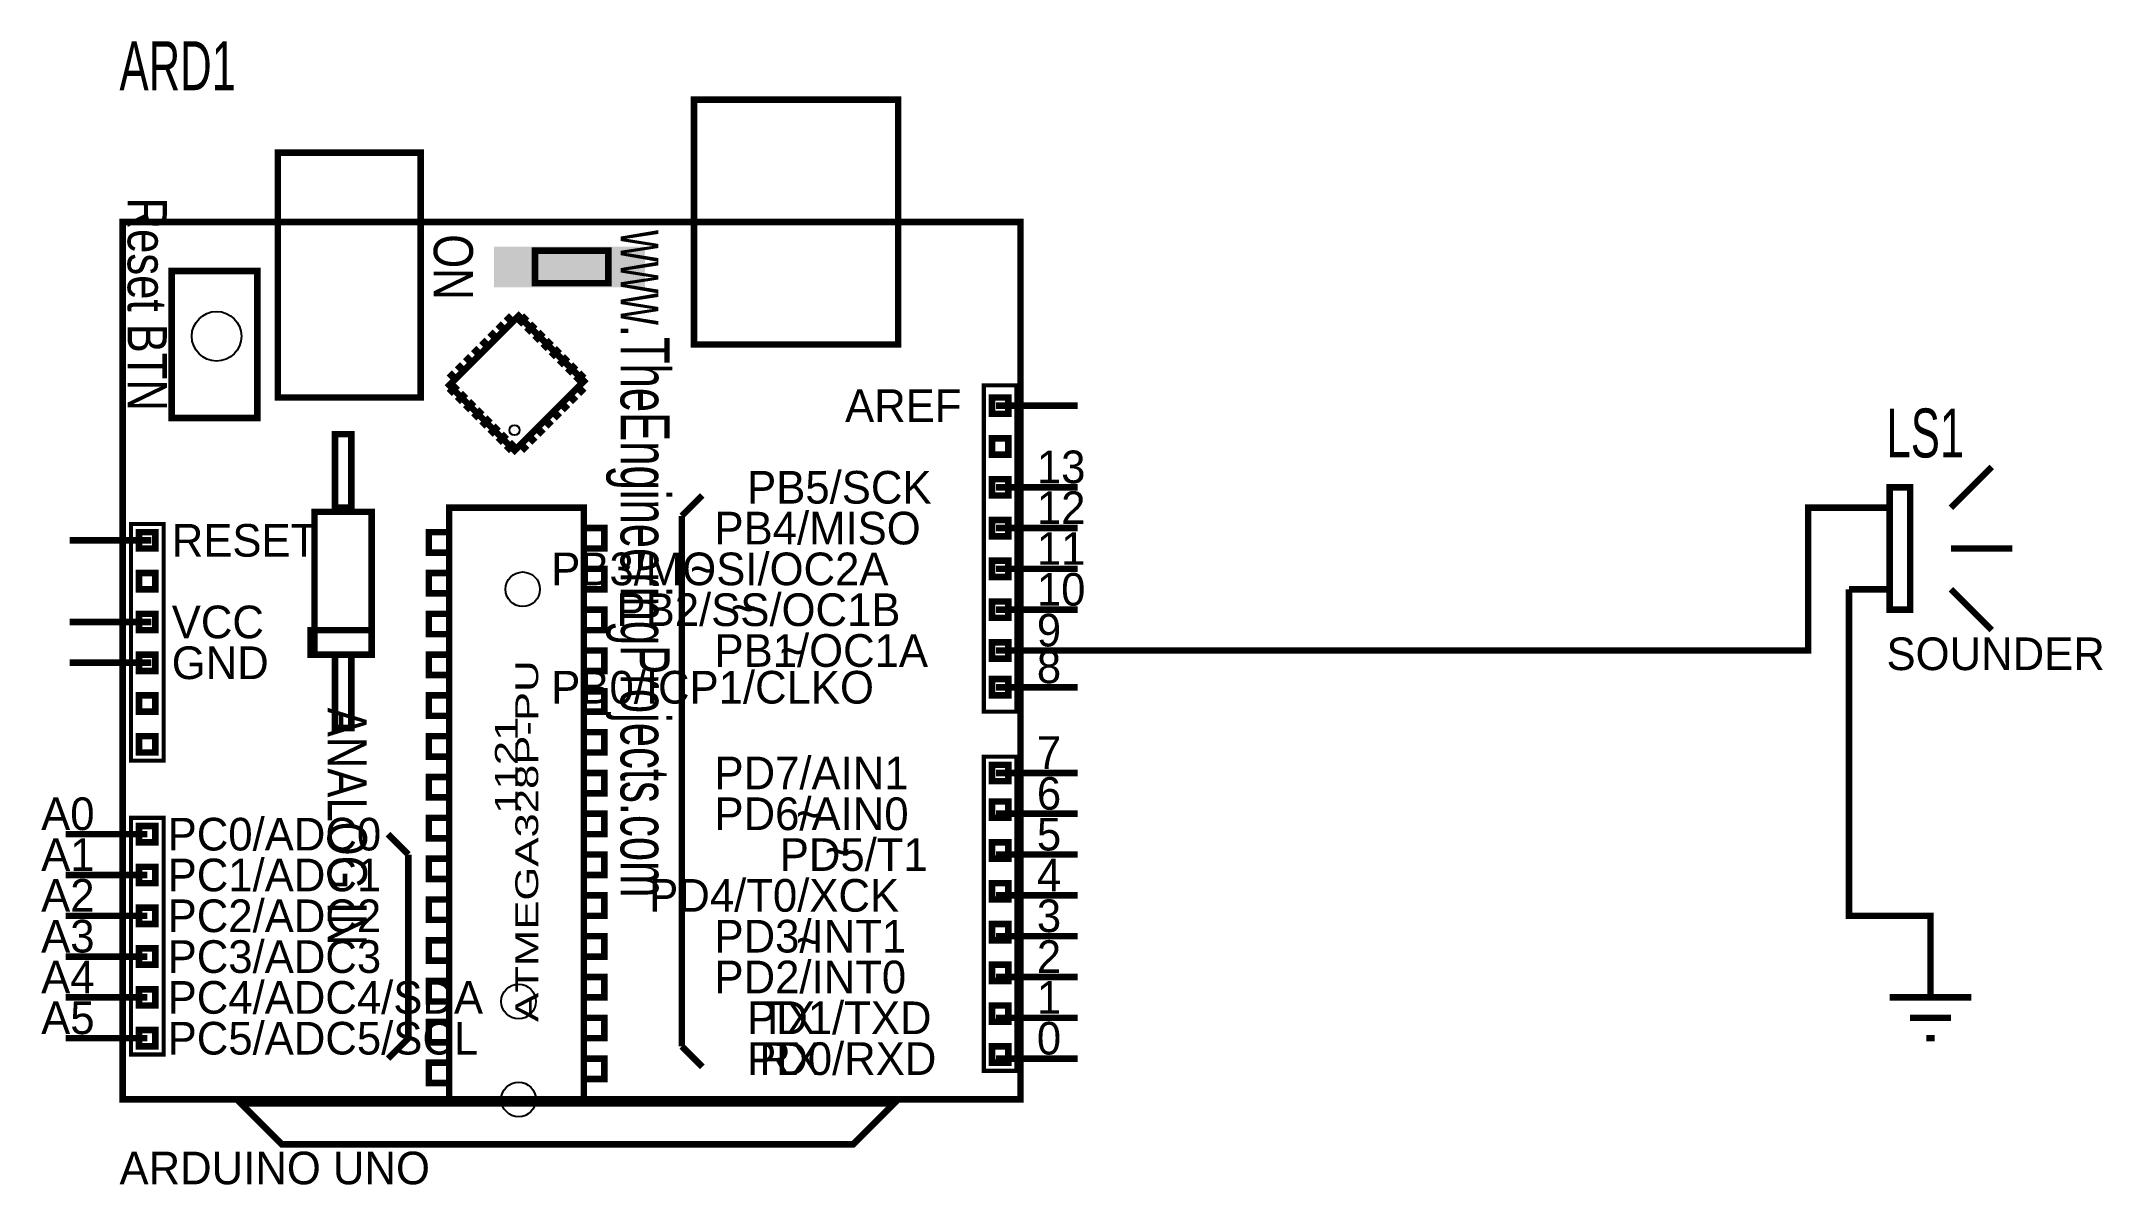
# Model space of a CAD drawing. Header units: inches. Extents: x -1.73 to 3.32, y 0.24 to 3.04.
import ezdxf

# ---------------------------------------------------------------- set-up
doc = ezdxf.new("R2010")
doc.units = ezdxf.units.IN
doc.layers.get('0').update_dxf_attribs({"linetype": 'CONTINUOUS'})

msp = doc.modelspace()

# ---------------------------------------------------------------- linework, layer by layer
for points, const_width in [([(-0.13, 2.3), (0.37, 2.3), (0.37, 2.9), (-0.13, 2.9), (-0.13, 2.3)], 0.016), ([(-1.15, 2.17), (-0.8, 2.17), (-0.8, 2.77), (-1.15, 2.77), (-1.15, 2.17)], 0.016), ([(-1.53, 0.45), (0.67, 0.45), (0.67, 2.6), (-1.53, 2.6), (-1.53, 0.45)], 0.016), ([(-0.25, 2.49), (-0.62, 2.49)], 0.1), ([(-0.52, 2.45), (-0.34, 2.45), (-0.34, 2.53), (-0.52, 2.53), (-0.52, 2.45)], 0.016), ([(-1.41, 2.12), (-1.2, 2.12), (-1.2, 2.48), (-1.41, 2.48), (-1.41, 2.12)], 0.016), ([(-0.56, 2.37), (-0.4, 2.21), (-0.57, 2.04), (-0.73, 2.2), (-0.56, 2.37)], 0.016), ([(-0.59, 2.37), (-0.57, 2.35)], 0.018), ([(-0.56, 2.35), (-0.54, 2.37)], 0.018), ([(-0.63, 2.33), (-0.61, 2.31)], 0.018), ([(-0.61, 2.35), (-0.59, 2.33)], 0.018), ([(-0.54, 2.33), (-0.52, 2.35)], 0.018), ([(-0.52, 2.31), (-0.5, 2.33)], 0.018), ([(-0.69, 2.27), (-0.67, 2.25)], 0.018), ([(-0.67, 2.29), (-0.65, 2.27)], 0.018), ([(-0.65, 2.31), (-0.63, 2.29)], 0.018), ([(-0.5, 2.29), (-0.48, 2.31)], 0.018), ([(-0.48, 2.27), (-0.46, 2.29)], 0.018), ([(-0.46, 2.25), (-0.44, 2.27)], 0.018), ([(-0.73, 2.23), (-0.71, 2.21)], 0.018), ([(-0.71, 2.25), (-0.69, 2.23)], 0.018), ([(-0.44, 2.23), (-0.42, 2.25)], 0.018), ([(-0.42, 2.21), (-0.4, 2.23)], 0.018), ([(-0.73, 2.18), (-0.71, 2.2)], 0.018), ([(-0.71, 2.16), (-0.69, 2.18)], 0.018), ([(-0.44, 2.18), (-0.42, 2.16)], 0.018), ([(-0.42, 2.2), (-0.4, 2.18)], 0.018), ([(0.58, 1.4), (0.66, 1.4), (0.66, 2.2), (0.58, 2.2), (0.58, 1.4)], 0.01), ([(0.6, 2.13), (0.64, 2.13), (0.64, 2.17), (0.6, 2.17), (0.6, 2.13)], 0.016), ([(-0.69, 2.14), (-0.67, 2.16)], 0.018), ([(-0.67, 2.12), (-0.65, 2.14)], 0.018), ([(-0.65, 2.1), (-0.63, 2.12)], 0.018), ([(-0.5, 2.12), (-0.48, 2.1)], 0.018), ([(-0.48, 2.14), (-0.46, 2.12)], 0.018), ([(-0.46, 2.16), (-0.44, 2.14)], 0.018), ([(0.81, 2.15), (0.61, 2.15)], 0.016), ([(-1.01, 1.9), (-0.97, 1.9), (-0.97, 2.08), (-1.01, 2.08), (-1.01, 1.9)], 0.016), ([(-0.63, 2.08), (-0.61, 2.1)], 0.018), ([(-0.61, 2.06), (-0.59, 2.08)], 0.018), ([(-0.54, 2.08), (-0.52, 2.06)], 0.018), ([(-0.52, 2.1), (-0.5, 2.08)], 0.018), ([(0.6, 2.03), (0.64, 2.03), (0.64, 2.07), (0.6, 2.07), (0.6, 2.03)], 0.016), ([(-0.59, 2.04), (-0.57, 2.06)], 0.018), ([(-0.56, 2.06), (-0.54, 2.04)], 0.018), ([(0.6, 1.93), (0.64, 1.93), (0.64, 1.97), (0.6, 1.97), (0.6, 1.93)], 0.016), ([(2.95, 1.9), (3.05, 2)], 0.016), ([(-0.16, 1.88), (-0.11, 1.93)], 0.016), ([(0.81, 1.95), (0.61, 1.95)], 0.016), ([(2.8, 1.65), (2.85, 1.65), (2.85, 1.95), (2.8, 1.95), (2.8, 1.65)], 0.016), ([(-1.06, 1.54), (-0.92, 1.54), (-0.92, 1.89), (-1.06, 1.89), (-1.06, 1.54)], 0.016), ([(-0.73, 0.45), (-0.4, 0.45), (-0.4, 1.9), (-0.73, 1.9), (-0.73, 0.45)], 0.016), ([(-0.16, 1.88), (-0.16, 0.58)], 0.016), ([(0.6, 1.83), (0.64, 1.83), (0.64, 1.87), (0.6, 1.87), (0.6, 1.83)], 0.016), ([(0.81, 1.55), (2.6, 1.55), (2.6, 1.9), (2.7, 1.9)], 0.016), ([(2.7, 1.9), (2.8, 1.9)], 0.016), ([(-1.66, 1.82), (-1.46, 1.82)], 0.016), ([(-1.51, 1.28), (-1.43, 1.28), (-1.43, 1.86), (-1.51, 1.86), (-1.51, 1.28)], 0.01), ([(-1.49, 1.8), (-1.45, 1.8), (-1.45, 1.84), (-1.49, 1.84), (-1.49, 1.8)], 0.016), ([(-0.78, 1.79), (-0.73, 1.79), (-0.73, 1.84), (-0.78, 1.84), (-0.78, 1.79)], 0.016), ([(-0.4, 1.8), (-0.35, 1.8), (-0.35, 1.85), (-0.4, 1.85), (-0.4, 1.8)], 0.016), ([(0.81, 1.85), (0.61, 1.85)], 0.016), ([(0.6, 1.73), (0.64, 1.73), (0.64, 1.77), (0.6, 1.77), (0.6, 1.73)], 0.016), ([(2.95, 1.8), (3.1, 1.8)], 0.016), ([(-1.49, 1.7), (-1.45, 1.7), (-1.45, 1.74), (-1.49, 1.74), (-1.49, 1.7)], 0.016), ([(-0.78, 1.69), (-0.73, 1.69), (-0.73, 1.74), (-0.78, 1.74), (-0.78, 1.69)], 0.016), ([(-0.4, 1.7), (-0.35, 1.7), (-0.35, 1.75), (-0.4, 1.75), (-0.4, 1.7)], 0.016), ([(0.81, 1.75), (0.61, 1.75)], 0.016), ([(0.6, 1.63), (0.64, 1.63), (0.64, 1.67), (0.6, 1.67), (0.6, 1.63)], 0.016), ([(2.7, 1.7), (2.7, 0.9), (2.9, 0.9), (2.9, 0.8)], 0.016), ([(2.7, 1.7), (2.8, 1.7)], 0.016), ([(2.95, 1.7), (3.05, 1.6)], 0.016), ([(-1.66, 1.62), (-1.46, 1.62)], 0.016), ([(-1.49, 1.6), (-1.45, 1.6), (-1.45, 1.64), (-1.49, 1.64), (-1.49, 1.6)], 0.016), ([(-0.78, 1.59), (-0.73, 1.59), (-0.73, 1.64), (-0.78, 1.64), (-0.78, 1.59)], 0.016), ([(-0.4, 1.6), (-0.35, 1.6), (-0.35, 1.65), (-0.4, 1.65), (-0.4, 1.6)], 0.016), ([(0.81, 1.65), (0.61, 1.65)], 0.016), ([(-1.07, 1.54), (-0.92, 1.54), (-0.92, 1.6), (-1.07, 1.6), (-1.07, 1.54)], 0.016), ([(0.6, 1.53), (0.64, 1.53), (0.64, 1.57), (0.6, 1.57), (0.6, 1.53)], 0.016), ([(-1.66, 1.52), (-1.46, 1.52)], 0.016), ([(-1.49, 1.5), (-1.45, 1.5), (-1.45, 1.54), (-1.49, 1.54), (-1.49, 1.5)], 0.016), ([(-1.01, 1.36), (-0.97, 1.36), (-0.97, 1.54), (-1.01, 1.54), (-1.01, 1.36)], 0.016), ([(-0.78, 1.49), (-0.73, 1.49), (-0.73, 1.54), (-0.78, 1.54), (-0.78, 1.49)], 0.016), ([(-0.4, 1.5), (-0.35, 1.5), (-0.35, 1.55), (-0.4, 1.55), (-0.4, 1.5)], 0.016), ([(0.81, 1.55), (0.61, 1.55)], 0.016), ([(0.6, 1.44), (0.64, 1.44), (0.64, 1.48), (0.6, 1.48), (0.6, 1.44)], 0.016), ([(0.81, 1.46), (0.61, 1.46)], 0.016), ([(-1.49, 1.4), (-1.45, 1.4), (-1.45, 1.44), (-1.49, 1.44), (-1.49, 1.4)], 0.016), ([(-0.78, 1.39), (-0.73, 1.39), (-0.73, 1.44), (-0.78, 1.44), (-0.78, 1.39)], 0.016), ([(-0.4, 1.4), (-0.35, 1.4), (-0.35, 1.45), (-0.4, 1.45), (-0.4, 1.4)], 0.016), ([(-1.49, 1.3), (-1.45, 1.3), (-1.45, 1.34), (-1.49, 1.34), (-1.49, 1.3)], 0.016), ([(-0.78, 1.29), (-0.73, 1.29), (-0.73, 1.34), (-0.78, 1.34), (-0.78, 1.29)], 0.016), ([(-0.4, 1.3), (-0.35, 1.3), (-0.35, 1.35), (-0.4, 1.35), (-0.4, 1.3)], 0.016), ([(0.58, 0.52), (0.66, 0.52), (0.66, 1.29), (0.58, 1.29), (0.58, 0.52)], 0.01), ([(0.6, 1.23), (0.64, 1.23), (0.64, 1.27), (0.6, 1.27), (0.6, 1.23)], 0.016), ([(-0.78, 1.19), (-0.73, 1.19), (-0.73, 1.24), (-0.78, 1.24), (-0.78, 1.19)], 0.016), ([(-0.4, 1.2), (-0.35, 1.2), (-0.35, 1.25), (-0.4, 1.25), (-0.4, 1.2)], 0.016), ([(0.81, 1.25), (0.61, 1.25)], 0.016), ([(0.6, 1.14), (0.64, 1.14), (0.64, 1.18), (0.6, 1.18), (0.6, 1.14)], 0.016), ([(-1.51, 0.56), (-1.43, 0.56), (-1.43, 1.14), (-1.51, 1.14), (-1.51, 0.56)], 0.01), ([(-1.49, 1.08), (-1.45, 1.08), (-1.45, 1.12), (-1.49, 1.12), (-1.49, 1.08)], 0.016), ([(-0.78, 1.09), (-0.73, 1.09), (-0.73, 1.14), (-0.78, 1.14), (-0.78, 1.09)], 0.016), ([(-0.4, 1.1), (-0.35, 1.1), (-0.35, 1.15), (-0.4, 1.15), (-0.4, 1.1)], 0.016), ([(0.81, 1.15), (0.61, 1.15)], 0.016), ([(-1.67, 1.1), (-1.47, 1.1)], 0.016), ([(-0.83, 1.05), (-0.88, 1.1)], 0.016), ([(0.6, 1.04), (0.64, 1.04), (0.64, 1.08), (0.6, 1.08), (0.6, 1.04)], 0.016), ([(-1.49, 0.98), (-1.45, 0.98), (-1.45, 1.02), (-1.49, 1.02), (-1.49, 0.98)], 0.016), ([(-0.83, 0.65), (-0.83, 1.05)], 0.016), ([(-0.78, 0.99), (-0.73, 0.99), (-0.73, 1.04), (-0.78, 1.04), (-0.78, 0.99)], 0.016), ([(-0.4, 1), (-0.35, 1), (-0.35, 1.05), (-0.4, 1.05), (-0.4, 1)], 0.016), ([(0.81, 1.05), (0.61, 1.05)], 0.016), ([(-1.67, 1), (-1.47, 1)], 0.016), ([(0.6, 0.94), (0.64, 0.94), (0.64, 0.98), (0.6, 0.98), (0.6, 0.94)], 0.016), ([(-1.49, 0.88), (-1.45, 0.88), (-1.45, 0.92), (-1.49, 0.92), (-1.49, 0.88)], 0.016), ([(-0.78, 0.89), (-0.73, 0.89), (-0.73, 0.94), (-0.78, 0.94), (-0.78, 0.89)], 0.016), ([(-0.4, 0.9), (-0.35, 0.9), (-0.35, 0.95), (-0.4, 0.95), (-0.4, 0.9)], 0.016), ([(0.81, 0.95), (0.61, 0.95)], 0.016), ([(-1.67, 0.9), (-1.47, 0.9)], 0.016), ([(0.6, 0.84), (0.64, 0.84), (0.64, 0.88), (0.6, 0.88), (0.6, 0.84)], 0.016), ([(-1.49, 0.78), (-1.45, 0.78), (-1.45, 0.82), (-1.49, 0.82), (-1.49, 0.78)], 0.016), ([(-0.78, 0.79), (-0.73, 0.79), (-0.73, 0.84), (-0.78, 0.84), (-0.78, 0.79)], 0.016), ([(-0.4, 0.8), (-0.35, 0.8), (-0.35, 0.85), (-0.4, 0.85), (-0.4, 0.8)], 0.016), ([(0.81, 0.85), (0.61, 0.85)], 0.016), ([(-1.67, 0.8), (-1.47, 0.8)], 0.016), ([(-0.4, 0.7), (-0.35, 0.7), (-0.35, 0.75), (-0.4, 0.75), (-0.4, 0.7)], 0.016), ([(0.6, 0.74), (0.64, 0.74), (0.64, 0.78), (0.6, 0.78), (0.6, 0.74)], 0.016), ([(0.81, 0.75), (0.61, 0.75)], 0.016), ([(2.9, 0.8), (2.9, 0.7)], 0.016), ([(-1.67, 0.7), (-1.47, 0.7)], 0.016), ([(-1.49, 0.68), (-1.45, 0.68), (-1.45, 0.72), (-1.49, 0.72), (-1.49, 0.68)], 0.016), ([(-0.78, 0.69), (-0.73, 0.69), (-0.73, 0.74), (-0.78, 0.74), (-0.78, 0.69)], 0.016), ([(2.8, 0.7), (3, 0.7)], 0.016), ([(-0.83, 0.65), (-0.83, 0.6), (-0.88, 0.55)], 0.016), ([(-0.4, 0.6), (-0.35, 0.6), (-0.35, 0.65), (-0.4, 0.65), (-0.4, 0.6)], 0.016), ([(0.6, 0.64), (0.64, 0.64), (0.64, 0.68), (0.6, 0.68), (0.6, 0.64)], 0.016), ([(0.81, 0.65), (0.61, 0.65)], 0.016), ([(2.85, 0.65), (2.95, 0.65)], 0.016), ([(-1.67, 0.6), (-1.47, 0.6)], 0.016), ([(-1.49, 0.58), (-1.45, 0.58), (-1.45, 0.62), (-1.49, 0.62), (-1.49, 0.58)], 0.016), ([(-0.78, 0.59), (-0.73, 0.59), (-0.73, 0.64), (-0.78, 0.64), (-0.78, 0.59)], 0.016), ([(2.89, 0.6), (2.91, 0.6)], 0.016), ([(-0.4, 0.5), (-0.35, 0.5), (-0.35, 0.55), (-0.4, 0.55), (-0.4, 0.5)], 0.016), ([(-0.16, 0.58), (-0.11, 0.53)], 0.016), ([(0.6, 0.54), (0.64, 0.54), (0.64, 0.58), (0.6, 0.58), (0.6, 0.54)], 0.016), ([(0.81, 0.55), (0.61, 0.55)], 0.016), ([(-0.78, 0.49), (-0.73, 0.49), (-0.73, 0.54), (-0.78, 0.54), (-0.78, 0.49)], 0.016), ([(0.36, 0.44), (0.26, 0.34), (-1.14, 0.34), (-1.24, 0.44), (0.36, 0.44)], 0.016)]:
    msp.add_lwpolyline(points, dxfattribs=dict(const_width=const_width))
for centre, radius in [((-1.3, 2.32), 0.0608), ((-0.57, 2.09), 0.0124), ((-0.55, 1.7), 0.0424), ((-0.56, 0.69), 0.0424), ((-0.56, 0.45), 0.0424)]:
    msp.add_circle(centre, radius)

# ---------------------------------------------------------------- texts
for s, height, width, p in [('ARD1', 0.12, 0.666667, (-1.538, 2.923)), ('LS1', 0.12, 0.666667, (2.792, 2.023)), ('~', 0.088, 0.909091, (-0.14, 1.706)), ('~', 0.088, 0.909091, (-0.04, 1.611)), ('~', 0.088, 0.909091, (0.08, 1.506)), ('~', 0.088, 0.909091, (0.12, 1.106)), ('~', 0.088, 0.909091, (0.19, 1.016)), ('~', 0.088, 0.909091, (0.12, 0.796))]:
    msp.add_text(s, height=height, dxfattribs=dict(width=width)).set_placement(p)
for s, height, rotation, width, p in [('Reset BTN', 0.096, -90, 0.833333, (-1.518, 2.66)), ('www.TheEngineeringProjects.com', 0.12, -90, 0.666667, (-0.31, 2.58)), ('ON', 0.096, -90, 0.833333, (-0.768, 2.57)), ('ATMEGA328P-PU', 0.056, 90, 1.428571, (-0.512, 0.64)), ('ANALOG IN', 0.096, -90, 0.833333, (-1.028, 1.41)), ('1121', 0.056, 90, 1.428571, (-0.562, 1.15))]:
    msp.add_text(s, height=height, rotation=rotation, dxfattribs=dict(width=width)).set_placement(p)
for s, p in [('AREF', (0.24, 2.11)), ('13', (0.71, 1.96)), ('PB5/SCK', (0, 1.91)), ('12', (0.71, 1.86)), ('PB4/MISO', (-0.08, 1.81)), ('RESET', (-1.41, 1.78)), ('11', (0.71, 1.76)), ('PB3/MOSI/OC2A', (-0.48, 1.71)), ('10', (0.71, 1.66)), ('PB2/SS/OC1B', (-0.32, 1.61)), ('VCC', (-1.41, 1.58)), ('9', (0.71, 1.56)), ('PB1/OC1A', (-0.08, 1.51)), ('SOUNDER', (2.792, 1.502)), ('GND', (-1.41, 1.48)), ('8', (0.71, 1.47)), ('PB0/ICP1/CLKO', (-0.48, 1.42)), ('7', (0.71, 1.26)), ('PD7/AIN1', (-0.08, 1.21)), ('6', (0.71, 1.16)), ('A0', (-1.73, 1.11)), ('PD6/AIN0', (-0.08, 1.11)), ('PC0/ADC0', (-1.42, 1.06)), ('5', (0.71, 1.06)), ('A1', (-1.73, 1.01)), ('PD5/T1', (0.08, 1.01)), ('PC1/ADC1', (-1.42, 0.96)), ('4', (0.71, 0.96)), ('A2', (-1.73, 0.91)), ('PD4/T0/XCK', (-0.24, 0.91)), ('PC2/ADC2', (-1.42, 0.86)), ('3', (0.71, 0.86)), ('A3', (-1.73, 0.81)), ('PD3/INT1', (-0.08, 0.81)), ('PC3/ADC3', (-1.42, 0.76)), ('2', (0.71, 0.76)), ('A4', (-1.73, 0.71)), ('PD2/INT0', (-0.08, 0.71)), ('PC4/ADC4/SDA', (-1.42, 0.66)), ('1', (0.71, 0.66)), ('A5', (-1.73, 0.61)), ('PD1/TXD', (0, 0.61)), ('TX', (0.03, 0.61)), ('PC5/ADC5/SCL', (-1.42, 0.56)), ('0', (0.71, 0.56)), ('PD0/RXD', (0, 0.51)), ('RX', (0.03, 0.51)), ('ARDUINO UNO', (-1.538, 0.242))]:
    msp.add_text(s, height=0.08).set_placement(p)

doc.saveas('drawing.dxf')
